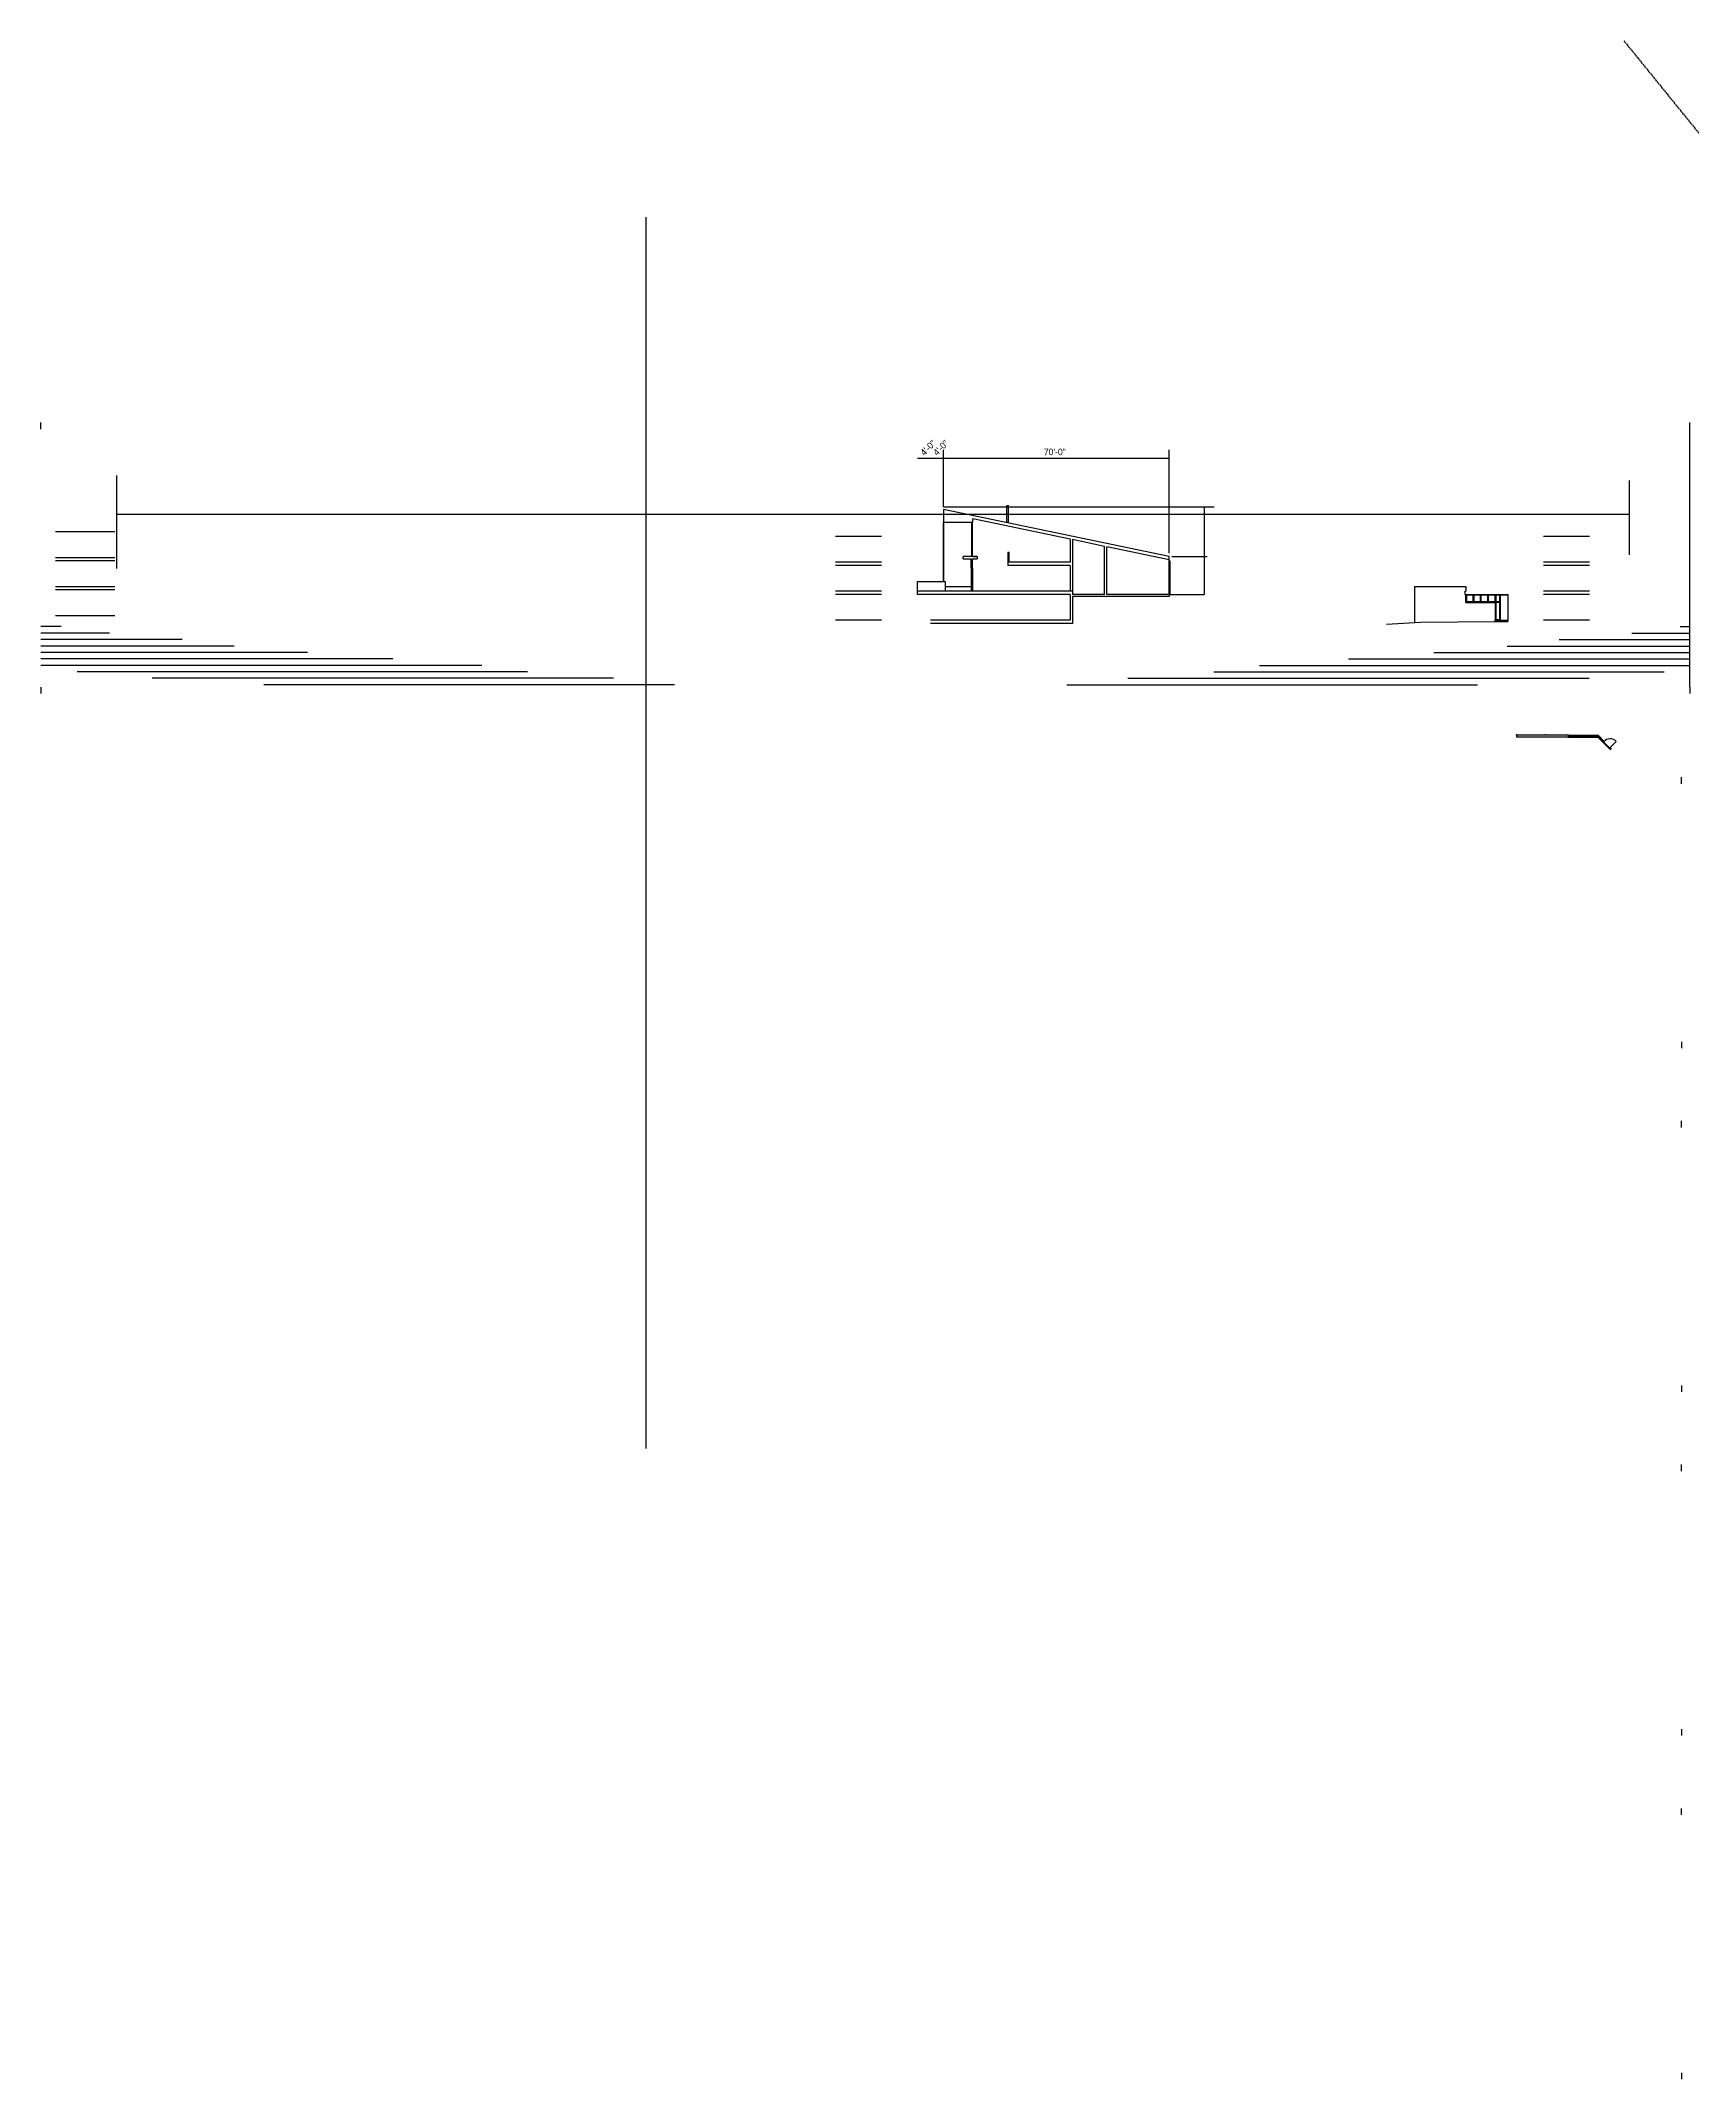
# Model space of a CAD drawing. Header units: inches. Extents: x -18614 to 1840, y -1744 to 7454.
# Drawn here: x -11739 to -5593, y -1744 to 5842 of the extents above; entities that cross this region are included whole.
import ezdxf

# ---------------------------------------------------------------- set-up
doc = ezdxf.new("R2010")
doc.units = ezdxf.units.IN
doc.header["$LTSCALE"] = 0.5
doc.header["$MEASUREMENT"] = 0
doc.linetypes.add('ACAD_ISO02W100', pattern=[15, 12, -3])
for name, color, linetype in [('A-doors', 254, 'Continuous'), ('A-Elev-North', 7, 'Continuous'), ('A-Elev-South', 7, 'Continuous'), ('A-glazing', 252, 'Continuous'), ('A-soffit', 251, 'ACAD_ISO02W100'), ('A-walls', 7, 'Continuous'), ('construction', 160, 'Continuous')]:
    doc.layers.add(name, color=color, linetype=linetype)

msp = doc.modelspace()

# ---------------------------------------------------------------- linework, layer by layer
at = {"layer": 'A-doors'}
for p, q in [((-6247.5, 3257.8, -5147.6), (-6247.5, 3260.6, -5147.6)), ((-6247.5, 3260.6, -5147.6), (-6244.5, 3260.6, -5147.6)), ((-6244.5, 3257.8, -5147.6), (-6244.5, 3260.6, -5147.6)), ((-6140.5, 3260.6, -5147.6), (-6137.5, 3260.6, -5147.6)), ((-6140.5, 3257.8, -5147.6), (-6140.5, 3260.6, -5147.6)), ((-6137.5, 3257.8, -5147.6), (-6137.5, 3260.6, -5147.6)), ((-5899.9, 3210.1, -5147.6), (-5875.9, 3234.1, -5147.6))]:
    msp.add_line(p, q, dxfattribs=at)
msp.add_arc((-5898.4, 3213.7, -5147.6), 30.4, 42.24829, 140.45563, dxfattribs=at)
at = {"layer": 'A-Elev-North', "color": 252}
for p, q in [((-6435.1, 3751.3), (-6435.1, 3781.3)), ((-6432.1, 3754.3), (-6432.1, 3778.3)), ((-6408.1, 3754.3), (-6408.1, 3778.3)), ((-6405.1, 3754.3), (-6405.1, 3778.3)), ((-6381.1, 3754.3), (-6381.1, 3778.3)), ((-6378.1, 3754.3), (-6378.1, 3778.3)), ((-6354.1, 3754.3), (-6354.1, 3778.3)), ((-6351.1, 3754.3, -5147.6), (-6351.1, 3778.3, -5147.6)), ((-6327.1, 3754.3, -10295.1), (-6327.1, 3778.3, -10295.1)), ((-6325.4, 3685.3, -5147.6), (-6325.4, 3781.3, -5147.6)), ((-6324.1, 3754.3, -5147.6), (-6324.1, 3778.3, -5147.6)), ((-6324.1, 3688.3, -5147.6), (-6324.1, 3751.3, -5147.6)), ((-6323.1, 3754.3, -5147.6), (-6323.1, 3778.3, -5147.6)), ((-6323.1, 3688.3, -5147.6), (-6323.1, 3751.3, -5147.6)), ((-6308.9, 3754.3, -5147.6), (-6308.9, 3778.3, -5147.6)), ((-6308.9, 3688.3, -5147.6), (-6308.9, 3751.3, -5147.6)), ((-6307.1, 3685.3, -5147.6), (-6307.1, 3778.3, -5147.6))]:
    msp.add_line(p, q, dxfattribs=at)
at = {"layer": 'A-Elev-South', "color": 7}
for p, q in [((-9488, 5185.7), (-9488, 602.4)), ((-8144.2, 4048.6), (-8144.2, 4112.1)), ((-8144.2, 4112.1), (-8138.2, 4112.1)), ((-8138.2, 4047.3), (-8138.2, 4112.1)), ((-8274.3, 4045.5), (-8274.3, 3925.5)), ((-8476.8, 3829.3, -5147.6), (-8403.8, 3829.3, -5147.6)), ((-8476.8, 3793.3, -5147.6), (-8476.8, 3829.3, -5147.6)), ((-8475.8, 3781.3), (-8475.8, 3793.3, -5147.6)), ((-8427.8, 3781.3, -3431.7), (-8475.8, 3781.3)), ((-6439.4, 3781.3), (-6279.9, 3781.3, -9678))]:
    msp.add_line(p, q, dxfattribs=at)
at = {"layer": 'A-Elev-South', "color": 253}
for p, q in [((-8379.8, 3829.3, -5147.6), (-8379.8, 4048.5, -5147.6)), ((-8275.8, 4045.5), (-8275.8, 3925.5)), ((-8272.8, 4045.5), (-8272.8, 3925.5)), ((-8276.8, 3879.3), (-8276.8, 3793.3)), ((-8271.8, 3879.3), (-8271.8, 3793.3)), ((-8476.8, 3829.3, -5147.6), (-8373.8, 3829.3, -5147.6)), ((-8373.8, 3829.3, -5147.6), (-8373.8, 3793.3, -5147.6)), ((-8373.8, 3810.3, -4847.7), (-8276.8, 3810.3, 0)), ((-6627, 3810.3, -10295.1), (-6435.1, 3810.3, -10295.1)), ((-6439.4, 3793.3), (-6435.1, 3793.3, -260.4)), ((-6435.1, 3751.3), (-6325.4, 3751.3, -7015.4)), ((-6326.4, 3685.3, 2968.9), (-6279.9, 3685.3, 9092.1))]:
    msp.add_line(p, q, dxfattribs=at)
at = {"layer": 'A-Elev-South'}
for p, q in [((-8278.3, 4048.5), (-8379.8, 4048.5, -5147.6)), ((-8270.3, 4048.5), (-8278.3, 4048.5)), ((-8275.8, 4048.5), (-8275.8, 4045.5)), ((-8272.8, 4045.5), (-8275.8, 4045.5)), ((-8272.8, 4048.5), (-8272.8, 4045.5)), ((-8270.3, 4048.5), (-8270.3, 4062.5)), ((-8254.3, 3922.5), (-8306.8, 3922.5, -1862)), ((-8271.8, 3922.5), (-8276.8, 3922.5)), ((-8276.8, 3879.3), (-8276.8, 3913.3)), ((-8272.8, 3925.5), (-8275.8, 3925.5)), ((-8275.8, 3925.5), (-8275.8, 3922.5)), ((-8272.8, 3925.5), (-8272.8, 3922.5)), ((-8271.8, 3922.5), (-8254.3, 3922.5)), ((-8271.8, 3879.3), (-8271.8, 3913.3)), ((-8254.3, 3922.5), (-8254.3, 3913.3)), ((-8134.8, 3937.3), (-8139.8, 3937.3)), ((-7907.8, 3889.3), (-8139.8, 3889.3)), ((-7907.8, 3901.3), (-8134.8, 3901.3)), ((-7539.8, 3786.3), (-7539.8, 3922.2)), ((-7539.8, 3781.3), (-7539.8, 3894.3)), ((-7899.8, 3793.3), (-8475.8, 3793.3)), ((-6627, 3810.3, -5147.6), (-6627, 3676.9, -5147.6)), ((-7907.8, 3781.3), (-8427.8, 3781.3)), ((-7779.8, 3781.3), (-7899.8, 3781.3)), ((-7539.8, 3773.3), (-7899.8, 3773.3)), ((-7537.8, 3781.3, -5147.6), (-7771.8, 3781.3, -5147.6)), ((-7539.8, 3781.3), (-7539.8, 3773.3)), ((-6279.9, 3781.3, -9678), (-6279.9, 3680.8, -9678)), ((-7907.8, 3685.3, -5147.6), (-8427.8, 3685.3, -5147.6)), ((-7899.8, 3673.3, -5147.6), (-8427.8, 3673.3, -5147.6)), ((-6731, 3670.3, -10295.1), (-6605, 3678.3)), ((-6605, 3678.3), (-6326.4, 3680.8, -6608.7)), ((-6324.1, 3688.3, -5147.6), (-6308.9, 3688.3, -5147.6))]:
    msp.add_line(p, q, dxfattribs=at)
at = {"layer": 'A-Elev-South', "color": 2, "ltscale": 0.1}
for p, q in [((-11683.8, 4015.3, 1286757.8), (-11465.3, 4015.3, 1281610.2)), ((-11683.8, 4015.3, 1286757.8), (-11465.3, 4015.3, 1281610.2)), ((-11683.8, 4015.3, 1286757.8), (-11465.3, 4015.3, 1281610.2)), ((-11633.8, 4015.3, 1286757.8), (-11463.3, 4015.3, 1286757.8)), ((-11633.8, 4015.3, 1286757.8), (-11463.3, 4015.3, 1286757.8)), ((-11633.8, 4015.3, 1286757.8), (-11463.3, 4015.3, 1286757.8)), ((-8610.6, 3997.3, -20590.3), (-8781.1, 3997.3, -20590.3)), ((-8610.6, 3997.3, -20590.3), (-8781.1, 3997.3, -20590.3)), ((-5976, 3997.3, -20590.3), (-6146.5, 3997.3, -20590.3)), ((-5976, 3997.3, -20590.3), (-6146.5, 3997.3, -20590.3)), ((-11683.8, 3919.3, 1286757.8), (-11465.3, 3919.3, 1281610.2)), ((-11683.8, 3907.3, 1286757.8), (-11465.3, 3907.3, 1281610.2)), ((-11633.8, 3919.3, 1286757.8), (-11463.3, 3919.3, 1286757.8)), ((-11633.8, 3907.3, 1286757.8), (-11463.3, 3907.3, 1286757.8)), ((-8610.6, 3901.3, -20590.3), (-8781.1, 3901.3, -20590.3)), ((-8610.6, 3889.3, -20590.3), (-8781.1, 3889.3, -20590.3)), ((-5976, 3901.3, -20590.3), (-6146.5, 3901.3, -20590.3)), ((-5976, 3889.3, -20590.3), (-6146.5, 3889.3, -20590.3)), ((-11683.8, 3811.3, 1286757.8), (-11465.3, 3811.3, 1281610.2)), ((-11683.8, 3799.3, 1286757.8), (-11465.3, 3799.3, 1281610.2)), ((-11633.8, 3811.3, 1286757.8), (-11463.3, 3811.3, 1286757.8)), ((-11633.8, 3799.3, 1286757.8), (-11463.3, 3799.3, 1286757.8)), ((-8610.6, 3793.3, -20590.3), (-8781.1, 3793.3, -20590.3)), ((-5976, 3793.3, -20590.3), (-6146.5, 3793.3, -20590.3)), ((-8610.6, 3781.3, -20590.3), (-8781.1, 3781.3, -20590.3)), ((-5976, 3781.3, -20590.3), (-6146.5, 3781.3, -20590.3)), ((-11683.8, 3703.3, 1286757.8), (-11465.3, 3703.3, 1281610.2)), ((-11633.8, 3703.3, 1286757.8), (-11463.3, 3703.3, 1286757.8)), ((-8610.6, 3685.3, -20590.3), (-8781.1, 3685.3, -20590.3)), ((-5976, 3685.3, -20590.3), (-6146.5, 3685.3, -20590.3))]:
    msp.add_line(p, q, dxfattribs=at)
at = {"layer": 'A-Elev-South', "color": 252}
for p, q in [((-7539.8, 3906.3), (-7536.8, 3906.3)), ((-7539.8, 3901.3), (-7536.8, 3901.3)), ((-7537.8, 3901.3), (-7537.8, 3781.3, -5147.6)), ((-7536.8, 3906.3), (-7536.8, 3901.3)), ((-6408.1, 3778.3), (-6432.1, 3778.3)), ((-6408.1, 3754.3), (-6432.1, 3754.3)), ((-6381.1, 3778.3), (-6405.1, 3778.3)), ((-6381.1, 3754.3), (-6405.1, 3754.3)), ((-6354.1, 3778.3), (-6378.1, 3778.3)), ((-6354.1, 3754.3), (-6378.1, 3754.3)), ((-6327.1, 3778.3, -5147.6), (-6351.1, 3778.3, -5147.6)), ((-6327.1, 3754.3, -5147.6), (-6351.1, 3754.3, -5147.6)), ((-6279.9, 3778.3, -5147.6), (-6324.1, 3778.3, -5147.6)), ((-6308.9, 3754.3, -5147.6), (-6324.1, 3754.3, -5147.6)), ((-6308.9, 3751.3, -5147.6), (-6324.1, 3751.3, -5147.6)), ((-11663.1, 3661.3, -5147.6), (-11739.2, 3661.3, -5147.6)), ((-5638.1, 3661.3), (-5601.6, 3661.3)), ((-5633.1, 3661.3, -5147.6), (-5601.6, 3661.3, -5147.6)), ((-10429, 3541.3, -5147.6), (-11739.2, 3541.3, -5147.6)), ((-6872.3, 3541.3), (-5601.6, 3541.3))]:
    msp.add_line(p, q, dxfattribs=at)
at = {"layer": 'A-Elev-South', "color": 251}
for p, q in [((-6439.4, 3793.3), (-6439.4, 3781.3)), ((-6435.1, 3810.3, -10295.1), (-6435.1, 3793.3, -10295.1)), ((-6326.4, 3680.8, -6608.7), (-6326.4, 3685.3, -5147.6)), ((-6326.4, 3680.8, -6608.7), (-6279.9, 3680.8, -5147.6))]:
    msp.add_line(p, q, dxfattribs=at)
at = {"layer": 'A-Elev-South', "color": 126}
for p, q in [((-11483.7, 3637.3, -5147.6), (-11739.2, 3637.3, -5147.6)), ((-11213, 3613.3, -5147.6), (-11739.2, 3613.3, -5147.6)), ((-11019.9, 3589.3, -5147.6), (-11739.2, 3589.3, -5147.6)), ((-6281.4, 3589.3), (-5601.6, 3589.3)), ((-6088.2, 3613.3), (-5601.6, 3613.3)), ((-5817.6, 3637.3), (-5601.6, 3637.3)), ((-10746.7, 3565.3, -5147.6), (-11739.2, 3565.3, -5147.6)), ((-10098.2, 3517.3, -5147.6), (-11739.2, 3517.3, -5147.6)), ((-9928.3, 3493.3, -5147.6), (-11603.5, 3493.3, -5147.6)), ((-7373, 3493.3), (-5697.8, 3493.3)), ((-7203.1, 3517.3), (-5601.6, 3517.3)), ((-6554.5, 3565.3), (-5601.6, 3565.3)), ((-9607.2, 3469.3, -5147.6), (-11324.4, 3469.3, -5147.6)), ((-9380.7, 3445.3, -5147.6), (-10908.8, 3445.3, -5147.6)), ((-7920.6, 3445.3), (-6392.5, 3445.3)), ((-7694.1, 3469.3), (-5976.9, 3469.3))]:
    msp.add_line(p, q, dxfattribs=at)
at = {"layer": 'A-glazing', "color": 254}
for p, q in [((-6050, 3255.3, -5147.6), (-6053, 3255.3, -5147.6)), ((-6050, 3252.3, -5147.6), (-6053, 3252.3, -5147.6)), ((-6050, 3252.3, -5147.6), (-6050, 3255.3, -5147.6)), ((-6026, 3252.3, -5147.6), (-6026, 3255.3, -5147.6)), ((-6023, 3255.3, -5147.6), (-6026, 3255.3, -5147.6)), ((-6023, 3252.3, -5147.6), (-6026, 3252.3, -5147.6)), ((-6023, 3252.3, -5147.6), (-6023, 3255.3, -5147.6)), ((-5999, 3252.3, -5147.6), (-5999, 3255.3, -5147.6)), ((-5996, 3255.3, -5147.6), (-5999, 3255.3, -5147.6)), ((-5996, 3252.3, -5147.6), (-5999, 3252.3, -5147.6)), ((-5996, 3252.3, -5147.6), (-5996, 3255.3, -5147.6)), ((-5972, 3252.3, -5147.6), (-5972, 3255.3, -5147.6)), ((-5969, 3255.3, -5147.6), (-5972, 3255.3, -5147.6)), ((-5969, 3252.3, -5147.6), (-5972, 3252.3, -5147.6)), ((-5969, 3252.3, -5147.6), (-5969, 3255.3, -5147.6)), ((-5942, 3255.3, -5147.6), (-5945, 3255.3, -5147.6)), ((-5945, 3252.3, -5147.6), (-5945, 3255.3, -5147.6)), ((-5943.2, 3252.3, -5147.6), (-5945, 3252.3, -5147.6)), ((-5942, 3251.1, -5147.6), (-5943.2, 3252.3, -5147.6)), ((-5939.8, 3253.2, -5147.6), (-5942, 3255.3, -5147.6)), ((-5942, 3251.1, -5147.6), (-5939.8, 3253.2, -5147.6)), ((-5925, 3234.1, -5147.6), (-5922.9, 3236.2, -5147.6)), ((-5925, 3234.1, -5147.6), (-5922.9, 3232, -5147.6)), ((-5922.9, 3236.2, -5147.6), (-5920.7, 3234.1, -5147.6)), ((-5922.9, 3232, -5147.6), (-5920.7, 3234.1, -5147.6)), ((-5900.4, 3209.5, -5147.6), (-5898.3, 3211.7, -5147.6))]:
    msp.add_line(p, q, dxfattribs=at)
at = {"layer": 'A-glazing'}
for p, q in [((-6050, 3255.3, -5147.6), (-6026, 3255.3, -5147.6)), ((-6050, 3252.3, -5147.6), (-6026, 3252.3, -5147.6)), ((-6023, 3255.3, -5147.6), (-5999, 3255.3, -5147.6)), ((-6023, 3253.8, -5147.6), (-6023, 3253.8, -5147.6)), ((-6023, 3252.3, -5147.6), (-5999, 3252.3, -5147.6)), ((-5996, 3255.3, -5147.6), (-5972, 3255.3, -5147.6)), ((-5996, 3252.3, -5147.6), (-5972, 3252.3, -5147.6)), ((-5969, 3255.3, -5147.6), (-5945, 3255.3, -5147.6)), ((-5969, 3252.3, -5147.6), (-5945, 3252.3, -5147.6)), ((-5942, 3251.1, -5147.6), (-5925, 3234.1, -5147.6)), ((-5939.8, 3253.2, -5147.6), (-5922.9, 3236.2, -5147.6))]:
    msp.add_line(p, q, dxfattribs=at)
at = {"layer": 'A-glazing', "color": 253}
for p, q in [((-6050, 3253.8, -5147.6), (-6026, 3253.8, -5147.6)), ((-6023, 3253.8, -5147.6), (-5999, 3253.8, -5147.6)), ((-5996, 3253.8, -5147.6), (-5972, 3253.8, -5147.6)), ((-5969, 3253.8, -5147.6), (-5945, 3253.8, -5147.6)), ((-5940.9, 3252.1, -5147.6), (-5923.9, 3235.2, -5147.6))]:
    msp.add_line(p, q, dxfattribs=at)
at = {"layer": 'A-soffit'}
msp.add_line((-5847.6, 5841.7), (-4708.6, 4437.8), dxfattribs=at)
at = {"layer": 'A-walls'}
for p, q in [((-7539.8, 3922.2), (-8379.8, 4097.4)), ((-8379.8, 4097.4, -5147.6), (-8379.8, 3829.3, -5147.6)), ((-7907.8, 3986.9), (-8270.3, 4062.5)), ((-7907.8, 3986.9), (-7907.8, 3901.3)), ((-7899.8, 3985.3), (-7899.8, 3781.3)), ((-7779.8, 3960.2), (-7899.8, 3985.3)), ((-7779.8, 3781.3, -5147.6), (-7779.8, 3960.2, -5147.6)), ((-7539.8, 3910.2), (-7771.8, 3958.6)), ((-7771.8, 3781.3, -5147.6), (-7771.8, 3958.6, -5147.6)), ((-8271.8, 3922.5), (-8306.8, 3922.5, -1617)), ((-8306.8, 3913.3, -2748.7), (-8306.8, 3922.5, -2748.7)), ((-8306.8, 3913.3, -1499.3), (-8276.8, 3913.3)), ((-8276.8, 3879.3), (-8271.8, 3879.3)), ((-8274.3, 3795.3), (-8274.3, 3879.3)), ((-8271.8, 3913.3), (-8254.3, 3913.3)), ((-8139.8, 3937.3), (-8139.8, 3889.3)), ((-8134.8, 3901.3, 5147.6), (-8134.8, 3937.3, 5147.6)), ((-7907.8, 3889.3), (-7907.8, 3793.3)), ((-8276.8, 3795.3), (-8276.8, 3793.3)), ((-8271.8, 3795.3), (-8276.8, 3795.3)), ((-7907.8, 3781.3), (-7907.8, 3685.3)), ((-7899.8, 3773.3), (-7899.8, 3673.3)), ((-6053, 3257.8, -5147.6), (-6247.5, 3257.8, -5147.6)), ((-6247.5, 3257.8, -5147.6), (-6247.5, 3249.8, -5147.6)), ((-6053, 3249.8, -5147.6), (-6247.5, 3249.8, -5147.6)), ((-6053, 3249.8, -5147.6), (-6053, 3257.8, -5147.6)), ((-5925, 3234.1, -5147.6), (-5896, 3205.1, -5147.6))]:
    msp.add_line(p, q, dxfattribs=at)
at = {"layer": 'A-walls', "color": 253}
for p, q in [((-6053, 3257.8, -5147.6), (-5942, 3257.8, -5147.6)), ((-6053, 3249.8, -5147.6), (-5944.2, 3249.8, -5147.6)), ((-5944.2, 3249.8, -5147.6), (-5943.2, 3252.3, -5147.6)), ((-5944.2, 3249.8, -5147.6), (-5897.8, 3203.3, -5147.6)), ((-5942, 3255.3, -5147.6), (-5942, 3257.8, -5147.6))]:
    msp.add_line(p, q, dxfattribs=at)
at = {"layer": 'A-walls', "color": 254}
for p, q in [((-5900.4, 3209.5, -5147.6), (-5896, 3205.1, -5147.6)), ((-5898.3, 3211.7, -5147.6), (-5893.9, 3207.2, -5147.6))]:
    msp.add_line(p, q, dxfattribs=at)
at = {"layer": 'construction'}
for p, q in [((-11739.2, 4396.6), (-11739.2, 4420.6)), ((-5601.6, 4396.6), (-5601.6, 4420.6)), ((-5601.6, 3436.6), (-5601.6, 4396.6)), ((-7539.8, 4287.2, -5682.8), (-8475.8, 4287.2, -11108.6)), ((-8379.8, 4107.4, -4869.3), (-8379.8, 4319.8, -4869.3)), ((-7539.8, 3934.9), (-7539.8, 4319.8)), ((-11456.6, 3878.2), (-11456.6, 4223.5)), ((-5827.6, 4204.8), (-5827.6, 3928.5)), ((-8379.8, 4107.4, -38092), (-7372.4, 4107.4, -38092)), ((-7409.8, 4107.4, 16.2), (-7409.8, 3781.3, -5147.6)), ((-5827.6, 4078.6, 1302200.5), (-11456.6, 4078.6, 1302200.5)), ((-7530.3, 3922.2), (-7398.6, 3922.2)), ((-7537.8, 3781.3, -5147.6), (-7409.8, 3781.3, -5147.6)), ((-11739.2, 3436.6), (-11739.2, 3412.6)), ((-5601.6, 3436.6), (-5601.6, 3412.6)), ((-5632.6, 3076.8), (-5632.6, 3100.8)), ((-5632.6, 2116.8), (-5632.6, 2092.8)), ((-5632.6, 1797.7), (-5632.6, 1821.7)), ((-5632.6, 837.7), (-5632.6, 813.7)), ((-5632.6, 518.7), (-5632.6, 542.7)), ((-5632.6, -441.3), (-5632.6, -465.3)), ((-5632.6, -760.4), (-5632.6, -736.4)), ((-5632.6, -1720.4), (-5632.6, -1744.4))]:
    msp.add_line(p, q, dxfattribs=at)

# ---------------------------------------------------------------- texts
for p in [(-8451.2, 4295.8, -5147.6), (-8404, 4295.8, -5147.6)]:
    msp.add_text('4\'-0"', height=24, rotation=45, dxfattribs=at).set_placement(p)
msp.add_text('70\'-0"', height=24, dxfattribs=at).set_placement((-8006.3, 4299.5, -5147.6))

doc.saveas('drawing.dxf')
